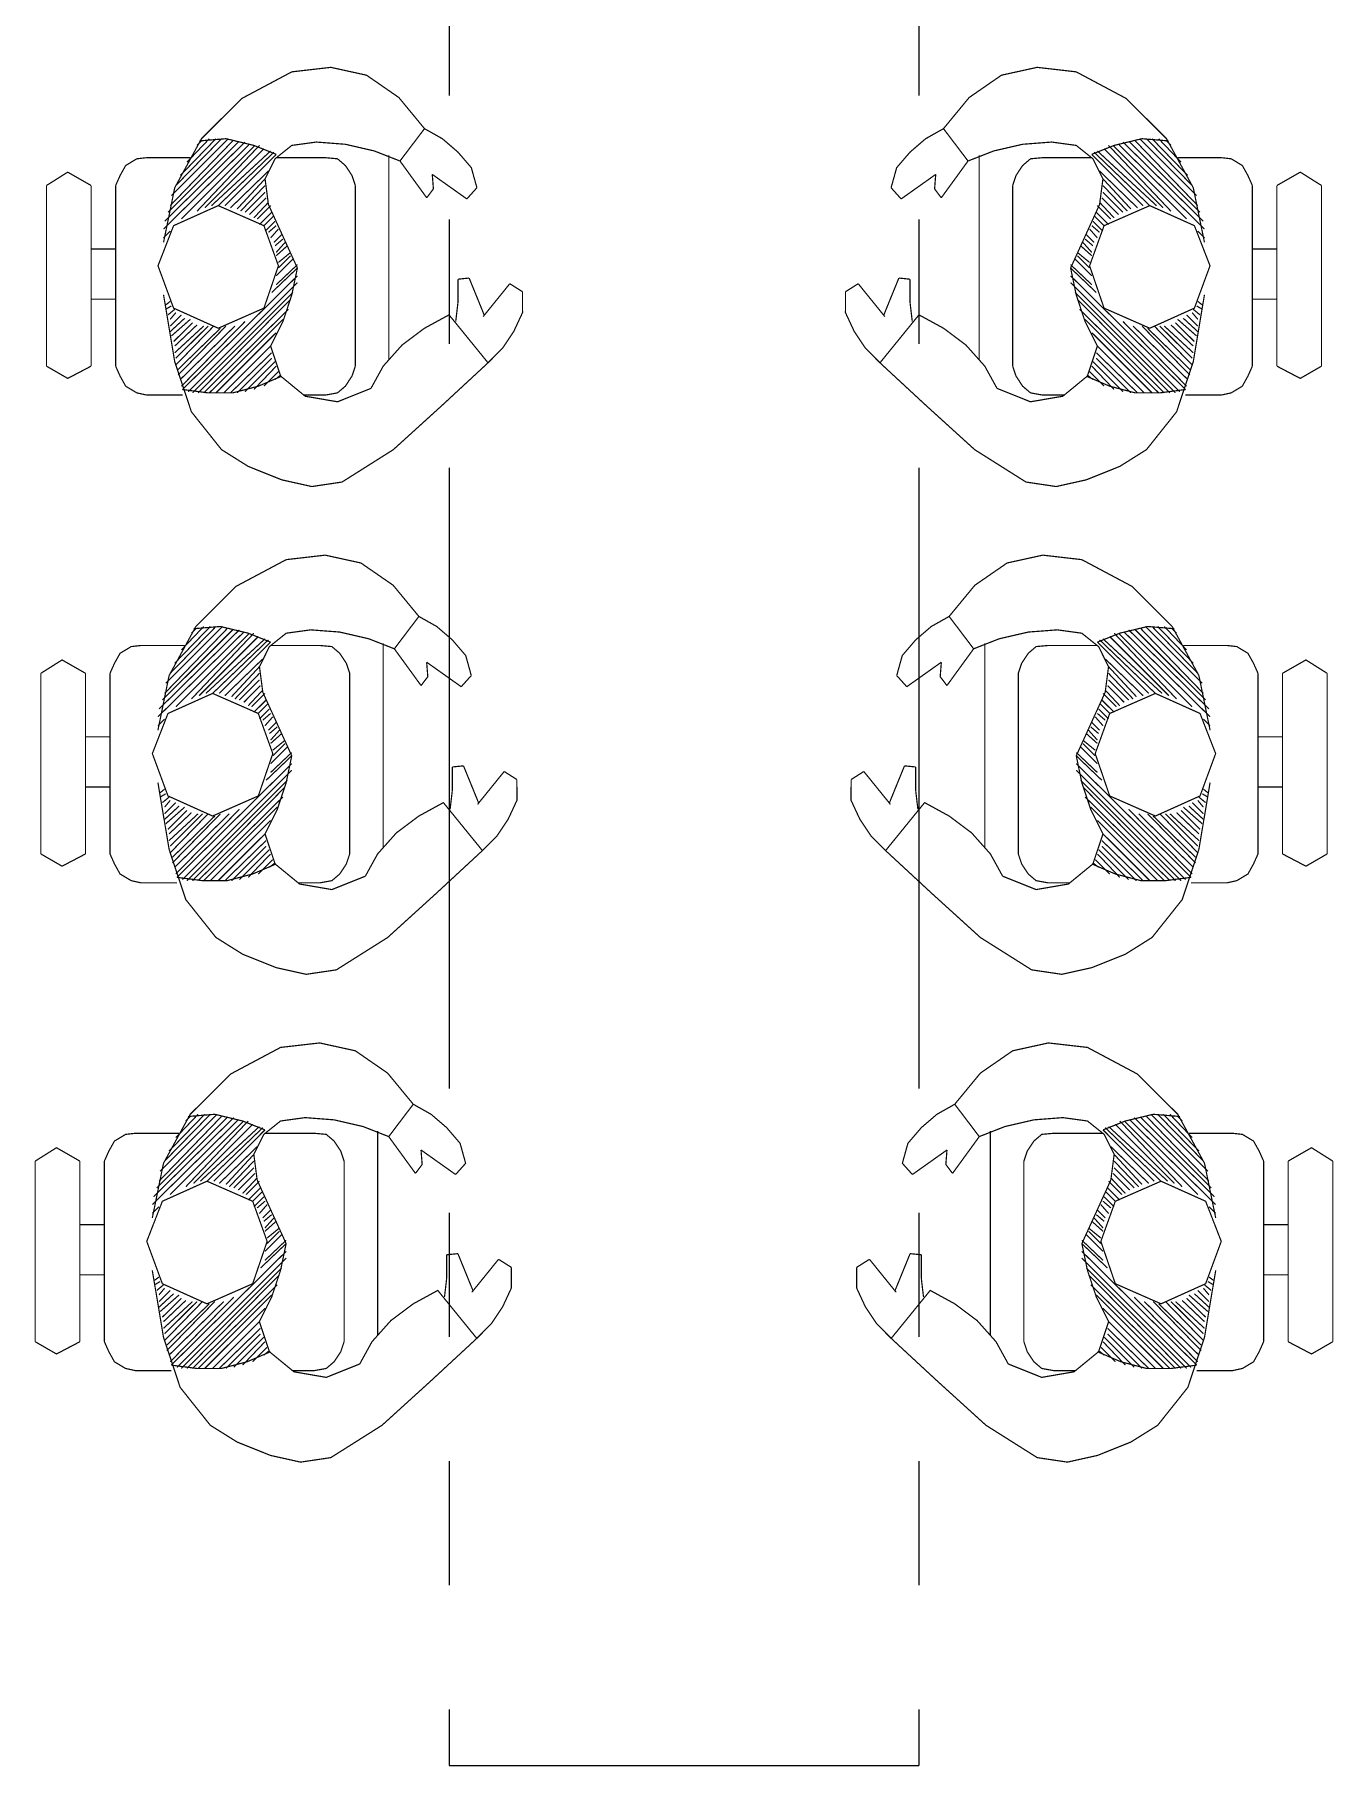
# Model space of a CAD drawing. Header units: inches. Extents: x -217 to 2701, y -906 to 3312.
# Drawn here: x 722.8 to 789.2, y 1463.6 to 1552.2 of the extents above; entities that cross this region are included whole.
import ezdxf

# ---------------------------------------------------------------- set-up
doc = ezdxf.new("R2010")
doc.units = ezdxf.units.IN
doc.header["$MEASUREMENT"] = 0
doc.linetypes.add('PHANTOM', pattern=[63.5, 31.75, -6.35, 6.35, -6.35, 6.35, -6.35])
doc.layers.add('PHAN', color=8, linetype='PHANTOM', lineweight=18)

msp = doc.modelspace()

# ---------------------------------------------------------------- linework, layer by layer
at = {"layer": 'PHAN', "lineweight": 0}
for p, q in [((744, 1657), (744, 1463.635)), ((768, 1657), (768, 1463.635)), ((744, 1463.635), (768, 1463.635))]:
    msp.add_line(p, q, dxfattribs=at)
at = {"layer": 'PHAN', "lineweight": 0, "const_width": 0.0614}
for points in [[(729.389, 1541.53), (729.961, 1544.325), (731.328, 1546.834), (733.381, 1548.886), (735.947, 1550.253)], [(735.947, 1550.253), (737.942, 1550.483), (739.768, 1550.082), (741.419, 1548.941), (742.732, 1547.348)], [(776.053, 1550.253), (774.058, 1550.483), (772.232, 1550.082), (770.581, 1548.941), (769.268, 1547.348)], [(782.611, 1541.53), (782.039, 1544.325), (780.672, 1546.834), (778.619, 1548.886), (776.053, 1550.253)], [(742.732, 1547.348), (741.478, 1545.693), (742.845, 1543.811)], [(742.732, 1547.348), (743.643, 1546.834), (744.442, 1546.148), (745.127, 1545.35), (745.411, 1544.325)], [(769.268, 1547.348), (768.357, 1546.834), (767.558, 1546.148), (766.873, 1545.35), (766.589, 1544.325)], [(769.268, 1547.348), (770.522, 1545.693), (769.155, 1543.811)], [(733.782, 1546.549), (729.389, 1542.215)], [(733.552, 1546.662), (729.447, 1542.616)], [(733.21, 1546.662), (729.619, 1543.071)], [(732.925, 1546.72), (729.732, 1543.411)], [(732.699, 1546.834), (729.79, 1543.925)], [(732.356, 1546.834), (730.016, 1544.439)], [(732.069, 1546.834), (730.246, 1544.952)], [(734.066, 1546.491), (730.304, 1542.729)], [(731.729, 1546.834), (730.588, 1545.634)], [(731.328, 1546.72), (731.102, 1546.491)], [(734.292, 1546.491), (731.102, 1543.126)], [(731.215, 1546.72), (732.582, 1546.834), (734.008, 1546.491), (735.149, 1546.035)], [(734.751, 1543.469), (734.58, 1544.781), (735.091, 1545.806), (735.947, 1546.491), (737.201, 1546.662)], [(737.201, 1546.662), (738.685, 1546.549), (740.165, 1546.207), (741.478, 1545.693)], [(774.799, 1546.662), (773.315, 1546.549), (771.835, 1546.207), (770.522, 1545.693)], [(777.249, 1543.469), (777.42, 1544.781), (776.909, 1545.806), (776.053, 1546.491), (774.799, 1546.662)], [(780.785, 1546.72), (779.418, 1546.834), (777.992, 1546.491), (776.851, 1546.035)], [(777.708, 1546.491), (780.898, 1543.126)], [(777.934, 1546.491), (781.696, 1542.729)], [(778.218, 1546.549), (782.611, 1542.215)], [(778.448, 1546.662), (782.553, 1542.616)], [(778.79, 1546.662), (782.381, 1543.071)], [(779.075, 1546.72), (782.268, 1543.411)], [(779.301, 1546.834), (782.21, 1543.925)], [(779.644, 1546.834), (781.984, 1544.439)], [(779.931, 1546.834), (781.754, 1544.952)], [(780.271, 1546.834), (781.412, 1545.634)], [(780.672, 1546.72), (780.898, 1546.491)], [(726.939, 1544.439), (727.168, 1544.952), (727.453, 1545.463), (728.022, 1545.806), (728.536, 1545.864)], [(730.76, 1545.864), (728.536, 1545.864)], [(734.522, 1546.32), (731.5, 1543.298)], [(734.864, 1546.207), (731.842, 1543.411)], [(735.036, 1546.148), (732.185, 1543.411)], [(735.149, 1546.035), (732.528, 1543.411)], [(737.657, 1545.864), (735.149, 1545.864)], [(737.657, 1545.864), (738.284, 1545.806), (738.685, 1545.463), (739.024, 1544.952), (739.196, 1544.439)], [(740.909, 1545.977), (740.909, 1535.543)], [(771.091, 1545.977), (771.091, 1535.543)], [(774.343, 1545.864), (773.716, 1545.806), (773.315, 1545.463), (772.976, 1544.952), (772.804, 1544.439)], [(774.343, 1545.864), (776.851, 1545.864)], [(776.851, 1546.035), (779.472, 1543.411)], [(776.964, 1546.148), (779.815, 1543.411)], [(777.136, 1546.207), (780.158, 1543.411)], [(777.478, 1546.32), (780.5, 1543.298)], [(781.24, 1545.864), (783.464, 1545.864)], [(785.061, 1544.439), (784.832, 1544.952), (784.547, 1545.463), (783.978, 1545.806), (783.464, 1545.864)], [(723.403, 1544.439), (724.489, 1545.124), (725.685, 1544.439)], [(734.751, 1545.179), (732.812, 1543.298)], [(734.58, 1544.781), (733.155, 1543.243)], [(742.845, 1543.811), (743.187, 1544.267), (743.129, 1545.007)], [(744.897, 1543.753), (743.129, 1545.007)], [(767.103, 1543.753), (768.871, 1545.007)], [(769.155, 1543.811), (768.813, 1544.267), (768.871, 1545.007)], [(777.249, 1545.179), (779.188, 1543.298)], [(777.42, 1544.781), (778.845, 1543.243)], [(788.597, 1544.439), (787.511, 1545.124), (786.315, 1544.439)], [(723.403, 1535.201), (723.403, 1544.439)], [(725.685, 1544.439), (725.685, 1535.201)], [(726.939, 1544.439), (726.939, 1535.201)], [(734.58, 1544.439), (733.326, 1543.126)], [(734.58, 1544.096), (733.552, 1543.071)], [(734.635, 1543.811), (733.782, 1542.955)], [(739.196, 1535.201), (739.196, 1544.439)], [(745.411, 1544.325), (744.897, 1543.753)], [(766.589, 1544.325), (767.103, 1543.753)], [(772.804, 1535.201), (772.804, 1544.439)], [(777.365, 1543.811), (778.218, 1542.955)], [(777.42, 1544.439), (778.674, 1543.126)], [(777.42, 1544.096), (778.448, 1543.071)], [(785.061, 1544.439), (785.061, 1535.201)], [(786.315, 1544.439), (786.315, 1535.201)], [(788.597, 1535.201), (788.597, 1544.439)], [(732.185, 1543.411), (734.522, 1542.386), (735.262, 1540.334), (734.522, 1538.168), (732.185, 1537.14), (729.903, 1538.168), (729.105, 1540.334), (729.903, 1542.386), (732.185, 1543.411)], [(734.751, 1543.582), (734.008, 1542.784)], [(734.864, 1543.411), (734.179, 1542.729)], [(734.919, 1543.071), (734.292, 1542.444)], [(734.751, 1543.469), (736.232, 1540.22), (735.947, 1538.85), (735.492, 1537.483), (734.864, 1536.229)], [(777.249, 1543.469), (775.768, 1540.22), (776.053, 1538.85), (776.508, 1537.483), (777.136, 1536.229)], [(779.815, 1543.411), (777.478, 1542.386), (776.738, 1540.334), (777.478, 1538.168), (779.815, 1537.14), (782.097, 1538.168), (782.895, 1540.334), (782.097, 1542.386), (779.815, 1543.411)], [(777.081, 1543.071), (777.708, 1542.444)], [(777.136, 1543.411), (777.821, 1542.729)], [(777.249, 1543.582), (777.992, 1542.784)], [(729.732, 1542.102), (729.389, 1541.759)], [(735.036, 1542.9), (734.522, 1542.386)], [(735.091, 1542.616), (734.58, 1542.102)], [(735.149, 1542.386), (734.751, 1542.043)], [(735.262, 1542.215), (734.864, 1541.759)], [(776.738, 1542.215), (777.136, 1541.759)], [(776.851, 1542.386), (777.249, 1542.043)], [(776.909, 1542.616), (777.42, 1542.102)], [(776.964, 1542.9), (777.478, 1542.386)], [(782.268, 1542.102), (782.611, 1541.759)], [(725.685, 1541.19), (726.939, 1541.19)], [(735.433, 1541.93), (735.036, 1541.53)], [(735.492, 1541.701), (735.091, 1541.358)], [(735.605, 1541.53), (735.149, 1541.019)], [(735.718, 1541.358), (735.149, 1540.848)], [(776.282, 1541.358), (776.851, 1540.848)], [(776.395, 1541.53), (776.851, 1541.019)], [(776.508, 1541.701), (776.909, 1541.358)], [(776.567, 1541.93), (776.964, 1541.53)], [(786.315, 1541.19), (785.061, 1541.19)], [(736.005, 1540.676), (735.149, 1539.82)], [(736.232, 1540.392), (735.149, 1539.364)], [(735.889, 1541.019), (735.262, 1540.505)], [(735.889, 1540.848), (735.262, 1540.22)], [(775.768, 1540.392), (776.851, 1539.364)], [(775.995, 1540.676), (776.851, 1539.82)], [(776.111, 1541.019), (776.738, 1540.505)], [(776.111, 1540.848), (776.738, 1540.22)], [(736.232, 1539.82), (730.359, 1534.005)], [(736.232, 1539.477), (730.646, 1533.892)], [(736.232, 1540.22), (734.919, 1538.966)], [(745.014, 1539.707), (744.442, 1539.648)], [(744.442, 1539.648), (744.442, 1538.452)], [(745.789, 1537.805), (745.014, 1539.707)], [(745.73, 1537.733), (747.093, 1539.418)], [(747.743, 1539.006), (747.093, 1539.418)], [(764.257, 1539.006), (764.907, 1539.418)], [(766.27, 1537.733), (764.907, 1539.418)], [(766.211, 1537.805), (766.986, 1539.707)], [(766.986, 1539.707), (767.558, 1539.648)], [(767.558, 1539.648), (767.558, 1538.452)], [(775.768, 1540.22), (777.081, 1538.966)], [(775.768, 1539.82), (781.641, 1534.005)], [(775.768, 1539.477), (781.354, 1533.892)], [(726.939, 1538.624), (725.685, 1538.624)], [(739.994, 1534.063), (740.621, 1535.201), (741.591, 1536.287), (742.732, 1537.14), (743.986, 1537.825), (745.98, 1535.372), (743.643, 1533.206), (741.135, 1530.928), (738.514, 1529.273), (736.972, 1529.043), (735.433, 1529.386), (733.723, 1530.071), (732.356, 1530.928), (730.814, 1532.864), (729.961, 1535.43), (729.389, 1538.85)], [(729.732, 1538.511), (729.505, 1538.339)], [(736.005, 1538.966), (730.873, 1533.834)], [(735.889, 1538.624), (731.157, 1533.834)], [(745.98, 1535.372), (746.719, 1536.113), (747.302, 1536.989), (747.746, 1537.943), (747.743, 1539.006)], [(766.02, 1535.372), (765.281, 1536.113), (764.698, 1536.989), (764.254, 1537.943), (764.257, 1539.006)], [(772.006, 1534.063), (771.379, 1535.201), (770.409, 1536.287), (769.268, 1537.14), (768.014, 1537.825), (766.02, 1535.372), (768.357, 1533.206), (770.865, 1530.928), (773.486, 1529.273), (775.028, 1529.043), (776.567, 1529.386), (778.277, 1530.071), (779.644, 1530.928), (781.186, 1532.864), (782.039, 1535.43), (782.611, 1538.85)], [(775.995, 1538.966), (781.127, 1533.834)], [(776.111, 1538.624), (780.843, 1533.834)], [(782.268, 1538.511), (782.495, 1538.339)], [(785.061, 1538.624), (786.315, 1538.624)], [(729.79, 1538.281), (729.505, 1538.11)], [(729.961, 1538.11), (729.619, 1537.825)], [(730.016, 1537.938), (729.732, 1537.596)], [(730.304, 1537.825), (729.732, 1537.253)], [(730.475, 1537.654), (729.732, 1536.969)], [(735.776, 1538.11), (731.442, 1533.834)], [(744.442, 1538.452), (744.328, 1537.483)], [(767.558, 1538.452), (767.672, 1537.483)], [(776.224, 1538.11), (780.558, 1533.834)], [(781.525, 1537.654), (782.268, 1536.969)], [(781.696, 1537.825), (782.268, 1537.253)], [(781.984, 1537.938), (782.268, 1537.596)], [(782.039, 1538.11), (782.381, 1537.825)], [(782.21, 1538.281), (782.495, 1538.11)], [(730.76, 1537.596), (729.79, 1536.743)], [(730.873, 1537.425), (729.903, 1536.458)], [(731.102, 1537.311), (729.961, 1536.229)], [(731.442, 1537.253), (729.961, 1535.886)], [(731.671, 1537.253), (730.016, 1535.602)], [(731.955, 1537.253), (730.016, 1535.259)], [(732.582, 1537.253), (730.132, 1534.745)], [(732.298, 1537.14), (730.132, 1535.033)], [(733.038, 1537.253), (730.246, 1534.519)], [(733.552, 1537.483), (730.304, 1534.176)], [(735.492, 1537.596), (731.729, 1533.834)], [(735.149, 1536.914), (732.069, 1533.834)], [(776.508, 1537.596), (780.271, 1533.834)], [(776.851, 1536.914), (779.931, 1533.834)], [(778.448, 1537.483), (781.696, 1534.176)], [(778.962, 1537.253), (781.754, 1534.519)], [(779.418, 1537.253), (781.868, 1534.745)], [(779.702, 1537.14), (781.868, 1535.033)], [(780.045, 1537.253), (781.984, 1535.259)], [(780.329, 1537.253), (781.984, 1535.602)], [(780.558, 1537.253), (782.039, 1535.886)], [(780.898, 1537.311), (782.039, 1536.229)], [(781.127, 1537.425), (782.097, 1536.458)], [(781.24, 1537.596), (782.21, 1536.743)], [(734.864, 1536.229), (732.469, 1533.834)], [(734.919, 1535.886), (732.812, 1533.834)], [(739.994, 1534.063), (738.284, 1533.378), (736.632, 1533.662), (735.378, 1534.69), (734.864, 1536.229)], [(772.006, 1534.063), (773.716, 1533.378), (775.368, 1533.662), (776.622, 1534.69), (777.136, 1536.229)], [(777.081, 1535.886), (779.188, 1533.834)], [(777.136, 1536.229), (779.531, 1533.834)], [(725.685, 1535.201), (724.489, 1534.574), (723.403, 1535.201)], [(728.536, 1533.72), (728.022, 1533.834), (727.453, 1534.176), (727.168, 1534.69), (726.939, 1535.201)], [(734.919, 1535.602), (733.155, 1533.834)], [(735.091, 1535.43), (733.552, 1533.892)], [(735.149, 1535.201), (734.008, 1534.005)], [(739.196, 1535.201), (739.024, 1534.69), (738.685, 1534.176), (738.284, 1533.834), (737.657, 1533.72)], [(772.804, 1535.201), (772.976, 1534.69), (773.315, 1534.176), (773.716, 1533.834), (774.343, 1533.72)], [(776.851, 1535.201), (777.992, 1534.005)], [(776.909, 1535.43), (778.448, 1533.892)], [(777.081, 1535.602), (778.845, 1533.834)], [(783.464, 1533.72), (783.978, 1533.834), (784.547, 1534.176), (784.832, 1534.69), (785.061, 1535.201)], [(786.315, 1535.201), (787.511, 1534.574), (788.597, 1535.201)], [(735.433, 1534.69), (734.237, 1534.176), (732.925, 1533.834), (731.671, 1533.834), (730.359, 1534.005)], [(735.262, 1534.916), (734.522, 1534.176)], [(735.378, 1534.745), (735.091, 1534.519)], [(776.567, 1534.69), (777.763, 1534.176), (779.075, 1533.834), (780.329, 1533.834), (781.641, 1534.005)], [(776.622, 1534.745), (776.909, 1534.519)], [(776.738, 1534.916), (777.478, 1534.176)], [(728.536, 1533.72), (730.359, 1533.72)], [(736.574, 1533.72), (737.657, 1533.72)], [(775.426, 1533.72), (774.343, 1533.72)], [(783.464, 1533.72), (781.641, 1533.72)], [(729.102, 1516.581), (729.674, 1519.377), (731.041, 1521.885), (733.093, 1523.937), (735.66, 1525.304)], [(735.66, 1525.304), (737.654, 1525.534), (739.48, 1525.133), (741.132, 1523.992), (742.444, 1522.399)], [(776.34, 1525.304), (774.346, 1525.534), (772.52, 1525.133), (770.868, 1523.992), (769.556, 1522.399)], [(782.898, 1516.581), (782.326, 1519.377), (780.959, 1521.885), (778.907, 1523.937), (776.34, 1525.304)], [(733.265, 1521.713), (729.16, 1517.667)], [(732.922, 1521.713), (729.331, 1518.122)], [(732.638, 1521.772), (729.444, 1518.462)], [(732.411, 1521.885), (729.502, 1518.976)], [(732.069, 1521.885), (729.729, 1519.49)], [(731.781, 1521.885), (729.958, 1520.004)], [(731.442, 1521.885), (730.301, 1520.686)], [(731.041, 1521.772), (730.815, 1521.542)], [(730.928, 1521.772), (732.295, 1521.885), (733.72, 1521.542), (734.861, 1521.086)], [(734.464, 1518.52), (734.293, 1519.832), (734.803, 1520.857), (735.66, 1521.542), (736.914, 1521.713)], [(736.914, 1521.713), (738.397, 1521.6), (739.878, 1521.258), (741.19, 1520.744)], [(742.444, 1522.399), (741.19, 1520.744), (742.557, 1518.863)], [(742.444, 1522.399), (743.356, 1521.885), (744.154, 1521.2), (744.839, 1520.401), (745.124, 1519.377)], [(769.556, 1522.399), (768.644, 1521.885), (767.846, 1521.2), (767.161, 1520.401), (766.876, 1519.377)], [(769.556, 1522.399), (770.81, 1520.744), (769.443, 1518.863)], [(775.086, 1521.713), (773.603, 1521.6), (772.122, 1521.258), (770.81, 1520.744)], [(777.536, 1518.52), (777.707, 1519.832), (777.197, 1520.857), (776.34, 1521.542), (775.086, 1521.713)], [(781.072, 1521.772), (779.705, 1521.885), (778.28, 1521.542), (777.139, 1521.086)], [(778.735, 1521.713), (782.84, 1517.667)], [(779.078, 1521.713), (782.669, 1518.122)], [(779.362, 1521.772), (782.556, 1518.462)], [(779.589, 1521.885), (782.498, 1518.976)], [(779.931, 1521.885), (782.271, 1519.49)], [(780.219, 1521.885), (782.042, 1520.004)], [(780.558, 1521.885), (781.699, 1520.686)], [(780.959, 1521.772), (781.185, 1521.542)], [(726.651, 1519.49), (726.881, 1520.004), (727.165, 1520.514), (727.734, 1520.857), (728.248, 1520.915)], [(730.472, 1520.915), (728.248, 1520.915)], [(733.494, 1521.6), (729.102, 1517.266)], [(733.779, 1521.542), (730.016, 1517.78)], [(734.005, 1521.542), (730.815, 1518.177)], [(734.234, 1521.371), (731.212, 1518.349)], [(734.577, 1521.258), (731.555, 1518.462)], [(734.748, 1521.2), (731.897, 1518.462)], [(734.861, 1521.086), (732.24, 1518.462)], [(737.37, 1520.915), (734.861, 1520.915)], [(737.37, 1520.915), (737.997, 1520.857), (738.397, 1520.514), (738.737, 1520.004), (738.908, 1519.49)], [(740.621, 1521.028), (740.621, 1510.595)], [(771.379, 1521.028), (771.379, 1510.595)], [(774.63, 1520.915), (774.003, 1520.857), (773.603, 1520.514), (773.263, 1520.004), (773.092, 1519.49)], [(774.63, 1520.915), (777.139, 1520.915)], [(777.139, 1521.086), (779.76, 1518.462)], [(777.252, 1521.2), (780.103, 1518.462)], [(777.423, 1521.258), (780.445, 1518.462)], [(777.766, 1521.371), (780.788, 1518.349)], [(777.995, 1521.542), (781.185, 1518.177)], [(778.221, 1521.542), (781.984, 1517.78)], [(778.506, 1521.6), (782.898, 1517.266)], [(781.528, 1520.915), (783.752, 1520.915)], [(785.349, 1519.49), (785.119, 1520.004), (784.835, 1520.514), (784.266, 1520.857), (783.752, 1520.915)], [(723.115, 1519.49), (724.201, 1520.175), (725.397, 1519.49)], [(734.464, 1520.23), (732.524, 1518.349)], [(742.557, 1518.863), (742.9, 1519.318), (742.842, 1520.059)], [(744.61, 1518.804), (742.842, 1520.059)], [(767.39, 1518.804), (769.158, 1520.059)], [(769.443, 1518.863), (769.1, 1519.318), (769.158, 1520.059)], [(777.536, 1520.23), (779.476, 1518.349)], [(788.885, 1519.49), (787.799, 1520.175), (786.603, 1519.49)], [(723.115, 1510.252), (723.115, 1519.49)], [(725.397, 1519.49), (725.397, 1510.252)], [(726.651, 1519.49), (726.651, 1510.252)], [(734.293, 1519.832), (732.867, 1518.294)], [(734.293, 1519.49), (733.038, 1518.177)], [(734.293, 1519.147), (733.265, 1518.122)], [(738.908, 1510.252), (738.908, 1519.49)], [(745.124, 1519.377), (744.61, 1518.804)], [(766.876, 1519.377), (767.39, 1518.804)], [(773.092, 1510.252), (773.092, 1519.49)], [(777.707, 1519.832), (779.133, 1518.294)], [(777.707, 1519.49), (778.962, 1518.177)], [(777.707, 1519.147), (778.735, 1518.122)], [(785.349, 1519.49), (785.349, 1510.252)], [(786.603, 1519.49), (786.603, 1510.252)], [(788.885, 1510.252), (788.885, 1519.49)], [(731.897, 1518.462), (734.234, 1517.437), (734.975, 1515.385), (734.234, 1513.219), (731.897, 1512.191), (729.615, 1513.219), (728.817, 1515.385), (729.615, 1517.437), (731.897, 1518.462)], [(734.347, 1518.863), (733.494, 1518.006)], [(734.464, 1518.633), (733.72, 1517.835)], [(734.577, 1518.462), (733.892, 1517.78)], [(734.464, 1518.52), (735.944, 1515.272), (735.66, 1513.901), (735.204, 1512.534), (734.577, 1511.28)], [(777.536, 1518.52), (776.056, 1515.272), (776.34, 1513.901), (776.796, 1512.534), (777.423, 1511.28)], [(780.103, 1518.462), (777.766, 1517.437), (777.025, 1515.385), (777.766, 1513.219), (780.103, 1512.191), (782.385, 1513.219), (783.183, 1515.385), (782.385, 1517.437), (780.103, 1518.462)], [(777.423, 1518.462), (778.108, 1517.78)], [(777.536, 1518.633), (778.28, 1517.835)], [(777.653, 1518.863), (778.506, 1518.006)], [(734.632, 1518.122), (734.005, 1517.495)], [(734.748, 1517.951), (734.234, 1517.437)], [(734.803, 1517.667), (734.293, 1517.153)], [(734.861, 1517.437), (734.464, 1517.095)], [(734.975, 1517.266), (734.577, 1516.81)], [(777.025, 1517.266), (777.423, 1516.81)], [(777.139, 1517.437), (777.536, 1517.095)], [(777.197, 1517.667), (777.707, 1517.153)], [(777.252, 1517.951), (777.766, 1517.437)], [(777.368, 1518.122), (777.995, 1517.495)], [(729.444, 1517.153), (729.102, 1516.81)], [(735.146, 1516.981), (734.748, 1516.581)], [(735.204, 1516.752), (734.803, 1516.409)], [(735.317, 1516.581), (734.861, 1516.07)], [(735.43, 1516.409), (734.861, 1515.899)], [(776.57, 1516.409), (777.139, 1515.899)], [(776.683, 1516.581), (777.139, 1516.07)], [(776.796, 1516.752), (777.197, 1516.409)], [(776.854, 1516.981), (777.252, 1516.581)], [(782.556, 1517.153), (782.898, 1516.81)], [(725.397, 1516.241), (726.651, 1516.241)], [(735.718, 1515.727), (734.861, 1514.871)], [(735.602, 1516.07), (734.975, 1515.556)], [(735.602, 1515.899), (734.975, 1515.272)], [(776.282, 1515.727), (777.139, 1514.871)], [(776.398, 1516.07), (777.025, 1515.556)], [(776.398, 1515.899), (777.025, 1515.272)], [(786.603, 1516.241), (785.349, 1516.241)], [(735.944, 1514.871), (730.071, 1509.056)], [(735.944, 1515.272), (734.632, 1514.017)], [(735.944, 1515.443), (734.861, 1514.415)], [(744.726, 1514.758), (744.154, 1514.7)], [(744.154, 1514.7), (744.154, 1513.504)], [(745.501, 1512.856), (744.726, 1514.758)], [(766.499, 1512.856), (767.274, 1514.758)], [(767.274, 1514.758), (767.846, 1514.7)], [(767.846, 1514.7), (767.846, 1513.504)], [(776.056, 1515.443), (777.139, 1514.415)], [(776.056, 1515.272), (777.368, 1514.017)], [(776.056, 1514.871), (781.929, 1509.056)], [(739.707, 1509.114), (740.334, 1510.252), (741.303, 1511.338), (742.444, 1512.191), (743.698, 1512.877), (745.693, 1510.423), (743.356, 1508.258), (740.848, 1505.979), (738.226, 1504.324), (736.684, 1504.095), (735.146, 1504.437), (733.436, 1505.122), (732.069, 1505.979), (730.527, 1507.915), (729.674, 1510.481), (729.102, 1513.901)], [(735.944, 1514.528), (730.359, 1508.943)], [(735.718, 1514.017), (730.585, 1508.885)], [(745.443, 1512.784), (746.806, 1514.469)], [(745.693, 1510.423), (746.431, 1511.165), (747.015, 1512.04), (747.458, 1512.994), (747.455, 1514.057)], [(747.455, 1514.057), (746.806, 1514.469)], [(766.307, 1510.423), (765.569, 1511.165), (764.985, 1512.04), (764.542, 1512.994), (764.545, 1514.057)], [(764.545, 1514.057), (765.194, 1514.469)], [(766.557, 1512.784), (765.194, 1514.469)], [(772.293, 1509.114), (771.666, 1510.252), (770.697, 1511.338), (769.556, 1512.191), (768.302, 1512.877), (766.307, 1510.423), (768.644, 1508.258), (771.152, 1505.979), (773.774, 1504.324), (775.316, 1504.095), (776.854, 1504.437), (778.564, 1505.122), (779.931, 1505.979), (781.473, 1507.915), (782.326, 1510.481), (782.898, 1513.901)], [(776.056, 1514.528), (781.641, 1508.943)], [(776.282, 1514.017), (781.415, 1508.885)], [(726.651, 1513.675), (725.397, 1513.675)], [(729.444, 1513.562), (729.218, 1513.39)], [(729.502, 1513.332), (729.218, 1513.161)], [(729.674, 1513.161), (729.331, 1512.877)], [(729.729, 1512.99), (729.444, 1512.647)], [(730.016, 1512.877), (729.444, 1512.304)], [(735.602, 1513.675), (730.87, 1508.885)], [(735.488, 1513.161), (731.154, 1508.885)], [(744.154, 1513.504), (744.041, 1512.534)], [(767.846, 1513.504), (767.959, 1512.534)], [(776.398, 1513.675), (781.13, 1508.885)], [(776.512, 1513.161), (780.846, 1508.885)], [(781.984, 1512.877), (782.556, 1512.304)], [(782.271, 1512.99), (782.556, 1512.647)], [(782.326, 1513.161), (782.669, 1512.877)], [(782.498, 1513.332), (782.782, 1513.161)], [(782.556, 1513.562), (782.782, 1513.39)], [(785.349, 1513.675), (786.603, 1513.675)], [(730.188, 1512.705), (729.444, 1512.02)], [(730.472, 1512.647), (729.502, 1511.794)], [(730.585, 1512.476), (729.615, 1511.509)], [(730.815, 1512.363), (729.674, 1511.28)], [(731.154, 1512.304), (729.674, 1510.937)], [(731.383, 1512.304), (729.729, 1510.653)], [(731.668, 1512.304), (729.729, 1510.31)], [(732.295, 1512.304), (729.845, 1509.796)], [(732.011, 1512.191), (729.845, 1510.084)], [(732.751, 1512.304), (729.958, 1509.57)], [(733.265, 1512.534), (730.016, 1509.227)], [(735.204, 1512.647), (731.442, 1508.885)], [(734.861, 1511.965), (731.781, 1508.885)], [(776.796, 1512.647), (780.558, 1508.885)], [(777.139, 1511.965), (780.219, 1508.885)], [(778.735, 1512.534), (781.984, 1509.227)], [(779.249, 1512.304), (782.042, 1509.57)], [(779.705, 1512.304), (782.155, 1509.796)], [(779.989, 1512.191), (782.155, 1510.084)], [(780.332, 1512.304), (782.271, 1510.31)], [(780.617, 1512.304), (782.271, 1510.653)], [(780.846, 1512.304), (782.326, 1510.937)], [(781.185, 1512.363), (782.326, 1511.28)], [(781.415, 1512.476), (782.385, 1511.509)], [(781.528, 1512.647), (782.498, 1511.794)], [(781.812, 1512.705), (782.556, 1512.02)], [(734.577, 1511.28), (732.182, 1508.885)], [(739.707, 1509.114), (737.997, 1508.429), (736.345, 1508.713), (735.091, 1509.741), (734.577, 1511.28)], [(772.293, 1509.114), (774.003, 1508.429), (775.655, 1508.713), (776.909, 1509.741), (777.423, 1511.28)], [(777.423, 1511.28), (779.818, 1508.885)], [(725.397, 1510.252), (724.201, 1509.625), (723.115, 1510.252)], [(728.248, 1508.772), (727.734, 1508.885), (727.165, 1509.227), (726.881, 1509.741), (726.651, 1510.252)], [(734.632, 1510.937), (732.524, 1508.885)], [(734.632, 1510.653), (732.867, 1508.885)], [(734.803, 1510.481), (733.265, 1508.943)], [(734.861, 1510.252), (733.72, 1509.056)], [(738.908, 1510.252), (738.737, 1509.741), (738.397, 1509.227), (737.997, 1508.885), (737.37, 1508.772)], [(773.092, 1510.252), (773.263, 1509.741), (773.603, 1509.227), (774.003, 1508.885), (774.63, 1508.772)], [(777.139, 1510.252), (778.28, 1509.056)], [(777.197, 1510.481), (778.735, 1508.943)], [(777.368, 1510.937), (779.476, 1508.885)], [(777.368, 1510.653), (779.133, 1508.885)], [(783.752, 1508.772), (784.266, 1508.885), (784.835, 1509.227), (785.119, 1509.741), (785.349, 1510.252)], [(786.603, 1510.252), (787.799, 1509.625), (788.885, 1510.252)], [(735.146, 1509.741), (733.95, 1509.227), (732.638, 1508.885), (731.383, 1508.885), (730.071, 1509.056)], [(734.975, 1509.967), (734.234, 1509.227)], [(735.091, 1509.796), (734.803, 1509.57)], [(776.854, 1509.741), (778.05, 1509.227), (779.362, 1508.885), (780.617, 1508.885), (781.929, 1509.056)], [(776.909, 1509.796), (777.197, 1509.57)], [(777.025, 1509.967), (777.766, 1509.227)], [(728.248, 1508.772), (730.071, 1508.772)], [(736.287, 1508.772), (737.37, 1508.772)], [(775.713, 1508.772), (774.63, 1508.772)], [(783.752, 1508.772), (781.929, 1508.772)], [(735.372, 1500.356), (737.367, 1500.585), (739.193, 1500.184), (740.844, 1499.043), (742.157, 1497.45)], [(776.628, 1500.356), (774.633, 1500.585), (772.807, 1500.184), (771.156, 1499.043), (769.843, 1497.45)], [(728.814, 1491.632), (729.386, 1494.428), (730.753, 1496.936), (732.806, 1498.988), (735.372, 1500.356)], [(783.186, 1491.632), (782.614, 1494.428), (781.247, 1496.936), (779.194, 1498.988), (776.628, 1500.356)], [(732.124, 1496.936), (729.215, 1494.027)], [(731.781, 1496.936), (729.441, 1494.541)], [(731.494, 1496.936), (729.671, 1495.055)], [(731.154, 1496.936), (730.013, 1495.737)], [(730.64, 1496.823), (732.007, 1496.936), (733.433, 1496.593), (734.574, 1496.138)], [(742.157, 1497.45), (740.903, 1495.795), (742.27, 1493.914)], [(742.157, 1497.45), (743.068, 1496.936), (743.867, 1496.251), (744.552, 1495.452), (744.836, 1494.428)], [(769.843, 1497.45), (768.932, 1496.936), (768.133, 1496.251), (767.448, 1495.452), (767.164, 1494.428)], [(769.843, 1497.45), (771.097, 1495.795), (769.73, 1493.914)], [(781.36, 1496.823), (779.993, 1496.936), (778.567, 1496.593), (777.426, 1496.138)], [(779.876, 1496.936), (782.785, 1494.027)], [(780.219, 1496.936), (782.559, 1494.541)], [(780.506, 1496.936), (782.329, 1495.055)], [(780.846, 1496.936), (781.987, 1495.737)], [(733.207, 1496.651), (728.814, 1492.317)], [(732.977, 1496.765), (728.872, 1492.718)], [(732.635, 1496.765), (729.044, 1493.174)], [(732.35, 1496.823), (729.157, 1493.513)], [(733.491, 1496.593), (729.729, 1492.831)], [(730.753, 1496.823), (730.527, 1496.593)], [(733.717, 1496.593), (730.527, 1493.229)], [(733.947, 1496.422), (730.925, 1493.4)], [(734.289, 1496.309), (731.267, 1493.513)], [(734.461, 1496.251), (731.61, 1493.513)], [(734.574, 1496.138), (731.953, 1493.513)], [(734.176, 1493.571), (734.005, 1494.883), (734.516, 1495.908), (735.372, 1496.593), (736.626, 1496.765)], [(736.626, 1496.765), (738.11, 1496.651), (739.59, 1496.309), (740.903, 1495.795)], [(740.334, 1496.079), (740.334, 1485.646)], [(775.374, 1496.765), (773.89, 1496.651), (772.41, 1496.309), (771.097, 1495.795)], [(771.666, 1496.079), (771.666, 1485.646)], [(777.824, 1493.571), (777.995, 1494.883), (777.484, 1495.908), (776.628, 1496.593), (775.374, 1496.765)], [(777.426, 1496.138), (780.047, 1493.513)], [(777.539, 1496.251), (780.39, 1493.513)], [(777.711, 1496.309), (780.733, 1493.513)], [(778.053, 1496.422), (781.075, 1493.4)], [(778.283, 1496.593), (781.473, 1493.229)], [(778.509, 1496.593), (782.271, 1492.831)], [(778.793, 1496.651), (783.186, 1492.317)], [(779.023, 1496.765), (783.128, 1492.718)], [(779.365, 1496.765), (782.956, 1493.174)], [(779.65, 1496.823), (782.843, 1493.513)], [(781.247, 1496.823), (781.473, 1496.593)], [(722.828, 1494.541), (723.914, 1495.226), (725.11, 1494.541)], [(726.364, 1494.541), (726.593, 1495.055), (726.878, 1495.565), (727.447, 1495.908), (727.961, 1495.966)], [(730.185, 1495.966), (727.961, 1495.966)], [(734.176, 1495.281), (732.237, 1493.4)], [(737.082, 1495.966), (734.574, 1495.966)], [(737.082, 1495.966), (737.709, 1495.908), (738.11, 1495.565), (738.449, 1495.055), (738.621, 1494.541)], [(774.918, 1495.966), (774.291, 1495.908), (773.89, 1495.565), (773.551, 1495.055), (773.379, 1494.541)], [(774.918, 1495.966), (777.426, 1495.966)], [(777.824, 1495.281), (779.763, 1493.4)], [(781.815, 1495.966), (784.039, 1495.966)], [(785.636, 1494.541), (785.407, 1495.055), (785.122, 1495.565), (784.553, 1495.908), (784.039, 1495.966)], [(789.172, 1494.541), (788.086, 1495.226), (786.89, 1494.541)], [(722.828, 1485.303), (722.828, 1494.541)], [(725.11, 1494.541), (725.11, 1485.303)], [(726.364, 1494.541), (726.364, 1485.303)], [(734.005, 1494.883), (732.58, 1493.345)], [(734.005, 1494.541), (732.751, 1493.229)], [(738.621, 1485.303), (738.621, 1494.541)], [(742.27, 1493.914), (742.612, 1494.37), (742.554, 1495.11)], [(744.322, 1493.856), (742.554, 1495.11)], [(744.836, 1494.428), (744.322, 1493.856)], [(767.164, 1494.428), (767.678, 1493.856)], [(767.678, 1493.856), (769.446, 1495.11)], [(769.73, 1493.914), (769.388, 1494.37), (769.446, 1495.11)], [(773.379, 1485.303), (773.379, 1494.541)], [(777.995, 1494.883), (779.42, 1493.345)], [(777.995, 1494.541), (779.249, 1493.229)], [(785.636, 1494.541), (785.636, 1485.303)], [(786.89, 1494.541), (786.89, 1485.303)], [(789.172, 1485.303), (789.172, 1494.541)], [(731.61, 1493.513), (733.947, 1492.488), (734.687, 1490.436), (733.947, 1488.27), (731.61, 1487.242), (729.328, 1488.27), (728.53, 1490.436), (729.328, 1492.488), (731.61, 1493.513)], [(734.005, 1494.198), (732.977, 1493.174)], [(734.06, 1493.914), (733.207, 1493.057)], [(734.176, 1493.684), (733.433, 1492.886)], [(734.289, 1493.513), (733.604, 1492.831)], [(734.176, 1493.571), (735.657, 1490.323), (735.372, 1488.952), (734.917, 1487.585), (734.289, 1486.331)], [(777.824, 1493.571), (776.343, 1490.323), (776.628, 1488.952), (777.083, 1487.585), (777.711, 1486.331)], [(780.39, 1493.513), (778.053, 1492.488), (777.313, 1490.436), (778.053, 1488.27), (780.39, 1487.242), (782.672, 1488.27), (783.47, 1490.436), (782.672, 1492.488), (780.39, 1493.513)], [(777.711, 1493.513), (778.396, 1492.831)], [(777.824, 1493.684), (778.567, 1492.886)], [(777.94, 1493.914), (778.793, 1493.057)], [(777.995, 1494.198), (779.023, 1493.174)], [(734.344, 1493.174), (733.717, 1492.547)], [(734.461, 1493.002), (733.947, 1492.488)], [(734.516, 1492.718), (734.005, 1492.204)], [(734.574, 1492.488), (734.176, 1492.146)], [(777.426, 1492.488), (777.824, 1492.146)], [(777.484, 1492.718), (777.995, 1492.204)], [(777.539, 1493.002), (778.053, 1492.488)], [(777.656, 1493.174), (778.283, 1492.547)], [(729.157, 1492.204), (728.814, 1491.861)], [(734.687, 1492.317), (734.289, 1491.861)], [(734.858, 1492.033), (734.461, 1491.632)], [(734.917, 1491.803), (734.516, 1491.461)], [(735.03, 1491.632), (734.574, 1491.121)], [(776.97, 1491.632), (777.426, 1491.121)], [(777.083, 1491.803), (777.484, 1491.461)], [(777.142, 1492.033), (777.539, 1491.632)], [(777.313, 1492.317), (777.711, 1491.861)], [(782.843, 1492.204), (783.186, 1491.861)], [(725.11, 1491.292), (726.364, 1491.292)], [(735.143, 1491.461), (734.574, 1490.95)], [(735.43, 1490.779), (734.574, 1489.922)], [(735.314, 1491.121), (734.687, 1490.607)], [(735.314, 1490.95), (734.687, 1490.323)], [(776.57, 1490.779), (777.426, 1489.922)], [(776.686, 1491.121), (777.313, 1490.607)], [(776.686, 1490.95), (777.313, 1490.323)], [(776.857, 1491.461), (777.426, 1490.95)], [(786.89, 1491.292), (785.636, 1491.292)], [(735.657, 1489.922), (729.784, 1484.107)], [(735.657, 1490.323), (734.344, 1489.069)], [(735.657, 1490.494), (734.574, 1489.466)], [(744.439, 1489.809), (743.867, 1489.751)], [(745.214, 1487.907), (744.439, 1489.809)], [(766.786, 1487.907), (767.561, 1489.809)], [(767.561, 1489.809), (768.133, 1489.751)], [(776.343, 1490.494), (777.426, 1489.466)], [(776.343, 1490.323), (777.656, 1489.069)], [(776.343, 1489.922), (782.216, 1484.107)], [(739.419, 1484.165), (740.046, 1485.303), (741.016, 1486.389), (742.157, 1487.242), (743.411, 1487.928), (745.405, 1485.474), (743.068, 1483.309), (740.56, 1481.03), (737.939, 1479.375), (736.397, 1479.146), (734.858, 1479.488), (733.148, 1480.174), (731.781, 1481.03), (730.239, 1482.966), (729.386, 1485.533), (728.814, 1488.952)], [(735.657, 1489.579), (730.071, 1483.994)], [(735.43, 1489.069), (730.298, 1483.936)], [(743.867, 1489.751), (743.867, 1488.555)], [(745.155, 1487.835), (746.518, 1489.52)], [(745.405, 1485.474), (746.144, 1486.216), (746.727, 1487.091), (747.171, 1488.045), (747.168, 1489.109)], [(747.168, 1489.109), (746.518, 1489.52)], [(766.595, 1485.474), (765.856, 1486.216), (765.273, 1487.091), (764.829, 1488.045), (764.832, 1489.109)], [(764.832, 1489.109), (765.482, 1489.52)], [(766.845, 1487.835), (765.482, 1489.52)], [(772.581, 1484.165), (771.954, 1485.303), (770.984, 1486.389), (769.843, 1487.242), (768.589, 1487.928), (766.595, 1485.474), (768.932, 1483.309), (771.44, 1481.03), (774.061, 1479.375), (775.603, 1479.146), (777.142, 1479.488), (778.852, 1480.174), (780.219, 1481.03), (781.761, 1482.966), (782.614, 1485.533), (783.186, 1488.952)], [(768.133, 1489.751), (768.133, 1488.555)], [(776.343, 1489.579), (781.929, 1483.994)], [(776.57, 1489.069), (781.702, 1483.936)], [(726.364, 1488.726), (725.11, 1488.726)], [(729.157, 1488.613), (728.93, 1488.442)], [(729.215, 1488.383), (728.93, 1488.212)], [(729.386, 1488.212), (729.044, 1487.928)], [(729.441, 1488.041), (729.157, 1487.698)], [(735.314, 1488.726), (730.582, 1483.936)], [(735.201, 1488.212), (730.867, 1483.936)], [(743.867, 1488.555), (743.753, 1487.585)], [(768.133, 1488.555), (768.247, 1487.585)], [(776.686, 1488.726), (781.418, 1483.936)], [(776.799, 1488.212), (781.133, 1483.936)], [(782.559, 1488.041), (782.843, 1487.698)], [(782.614, 1488.212), (782.956, 1487.928)], [(782.785, 1488.383), (783.07, 1488.212)], [(782.843, 1488.613), (783.07, 1488.442)], [(785.636, 1488.726), (786.89, 1488.726)], [(729.729, 1487.928), (729.157, 1487.356)], [(729.9, 1487.756), (729.157, 1487.071)], [(730.185, 1487.698), (729.215, 1486.845)], [(730.298, 1487.527), (729.328, 1486.56)], [(730.527, 1487.414), (729.386, 1486.331)], [(730.867, 1487.356), (729.386, 1485.988)], [(731.38, 1487.356), (729.441, 1485.361)], [(731.096, 1487.356), (729.441, 1485.704)], [(732.007, 1487.356), (729.557, 1484.847)], [(731.723, 1487.242), (729.557, 1485.135)], [(732.463, 1487.356), (729.671, 1484.621)], [(732.977, 1487.585), (729.729, 1484.278)], [(734.917, 1487.698), (731.154, 1483.936)], [(777.083, 1487.698), (780.846, 1483.936)], [(779.023, 1487.585), (782.271, 1484.278)], [(779.537, 1487.356), (782.329, 1484.621)], [(779.993, 1487.356), (782.443, 1484.847)], [(780.277, 1487.242), (782.443, 1485.135)], [(780.62, 1487.356), (782.559, 1485.361)], [(780.904, 1487.356), (782.559, 1485.704)], [(781.133, 1487.356), (782.614, 1485.988)], [(781.473, 1487.414), (782.614, 1486.331)], [(781.702, 1487.527), (782.672, 1486.56)], [(781.815, 1487.698), (782.785, 1486.845)], [(782.1, 1487.756), (782.843, 1487.071)], [(782.271, 1487.928), (782.843, 1487.356)], [(734.574, 1487.016), (731.494, 1483.936)], [(734.289, 1486.331), (731.894, 1483.936)], [(739.419, 1484.165), (737.709, 1483.48), (736.057, 1483.765), (734.803, 1484.792), (734.289, 1486.331)], [(772.581, 1484.165), (774.291, 1483.48), (775.943, 1483.765), (777.197, 1484.792), (777.711, 1486.331)], [(777.426, 1487.016), (780.506, 1483.936)], [(777.711, 1486.331), (780.106, 1483.936)], [(734.344, 1485.988), (732.237, 1483.936)], [(734.344, 1485.704), (732.58, 1483.936)], [(734.516, 1485.533), (732.977, 1483.994)], [(777.484, 1485.533), (779.023, 1483.994)], [(777.656, 1485.988), (779.763, 1483.936)], [(777.656, 1485.704), (779.42, 1483.936)], [(725.11, 1485.303), (723.914, 1484.676), (722.828, 1485.303)], [(727.961, 1483.823), (727.447, 1483.936), (726.878, 1484.278), (726.593, 1484.792), (726.364, 1485.303)], [(734.858, 1484.792), (733.662, 1484.278), (732.35, 1483.936), (731.096, 1483.936), (729.784, 1484.107)], [(734.574, 1485.303), (733.433, 1484.107)], [(734.687, 1485.019), (733.947, 1484.278)], [(734.803, 1484.847), (734.516, 1484.621)], [(738.621, 1485.303), (738.449, 1484.792), (738.11, 1484.278), (737.709, 1483.936), (737.082, 1483.823)], [(773.379, 1485.303), (773.551, 1484.792), (773.89, 1484.278), (774.291, 1483.936), (774.918, 1483.823)], [(777.142, 1484.792), (778.338, 1484.278), (779.65, 1483.936), (780.904, 1483.936), (782.216, 1484.107)], [(777.197, 1484.847), (777.484, 1484.621)], [(777.313, 1485.019), (778.053, 1484.278)], [(777.426, 1485.303), (778.567, 1484.107)], [(784.039, 1483.823), (784.553, 1483.936), (785.122, 1484.278), (785.407, 1484.792), (785.636, 1485.303)], [(786.89, 1485.303), (788.086, 1484.676), (789.172, 1485.303)], [(727.961, 1483.823), (729.784, 1483.823)], [(735.999, 1483.823), (737.082, 1483.823)], [(776.001, 1483.823), (774.918, 1483.823)], [(784.039, 1483.823), (782.216, 1483.823)]]:
    msp.add_lwpolyline(points, dxfattribs=at)

doc.saveas('drawing.dxf')
